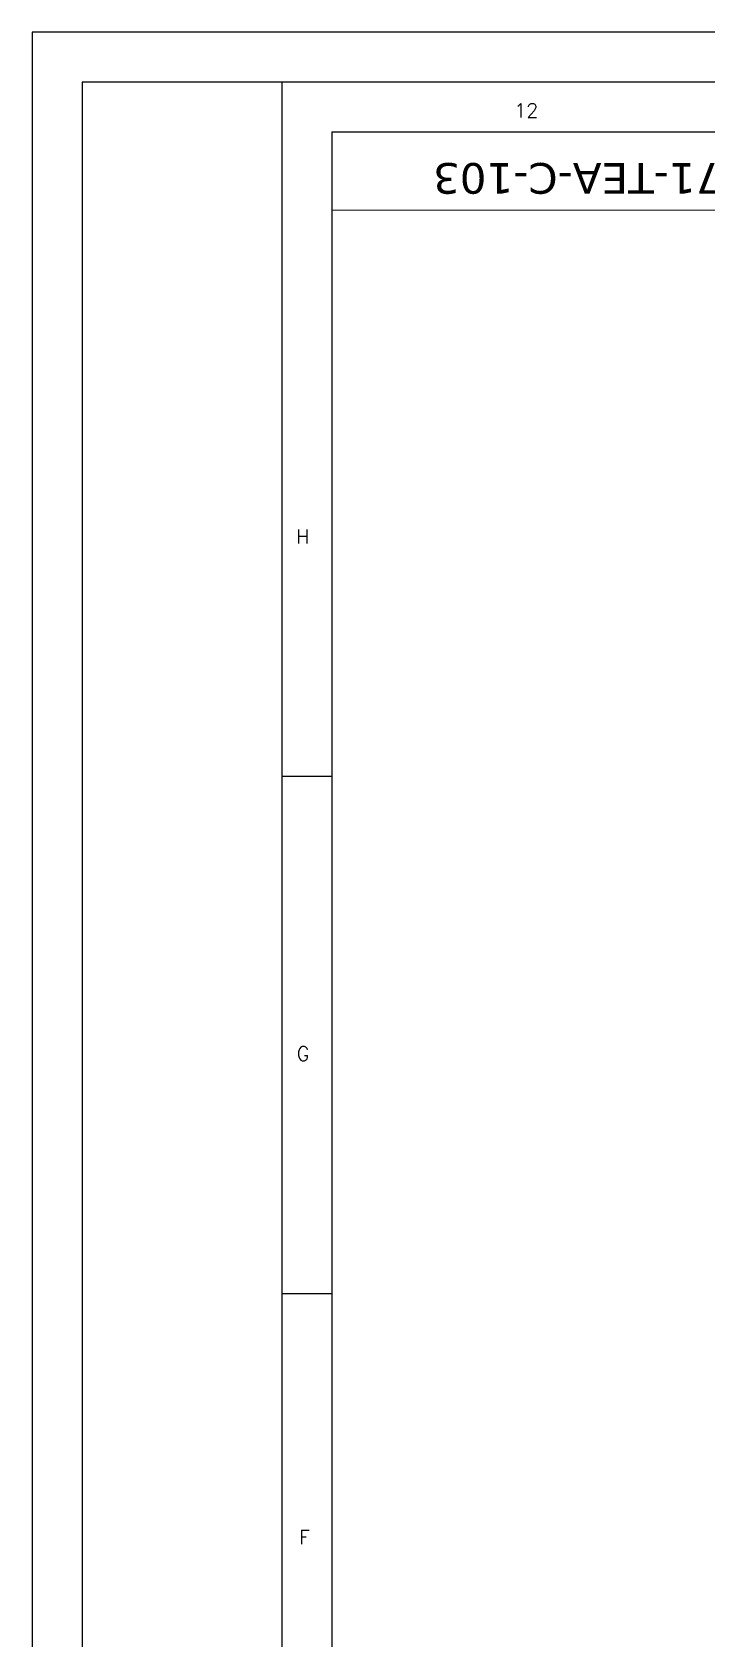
# Model space of a CAD drawing. Header units: millimetres. Extents: x -3092155 to 4513934, y -12317808 to 1850003.
# Drawn here: x -484173 to -465069, y -5530008 to -5484519 of the extents above; entities that cross this region are included whole.
import ezdxf
from ezdxf.enums import TextEntityAlignment as Align

# ---------------------------------------------------------------- set-up
doc = ezdxf.new("R2010")
doc.units = ezdxf.units.MM
doc.header["$LTSCALE"] = 2
doc.header["$MEASUREMENT"] = 0
doc.linetypes.add('HIDDEN', pattern=[0.375, 0.25, -0.125])
doc.layers.add('formate', color=7, linetype='Continuous')
doc.layers.add('PROJ', color=251, linetype='HIDDEN', lineweight=5)
doc.styles.add('5555', font='romans.shx', dxfattribs={"height": 125})
doc.styles.add('TE4MM', font='romant.shx')

# ---------------------------------------------------------------- blocks, each defined once
blk = doc.blocks.new('sdfs')
at = {"layer": 'formate', "color": 0}
for p, q in [((-2862742, -7666596), (-2862742, -7758881)), ((-2732082, -7666596), (-2862742, -7666596)), ((-2861643, -7667695), (-2861643, -7757783)), ((-2733180, -7667695), (-2861643, -7667695)), ((-2857250, -7667695), (-2857250, -7757783)), ((-2856152, -7668793), (-2856152, -7756684)), ((-2734278, -7668793), (-2856152, -7668793)), ((-2857250, -7682961), (-2856152, -7682961)), ((-2857250, -7694340), (-2856152, -7694340))]:
    blk.add_line(p, q, dxfattribs=at)
at = {"layer": 'formate', "color": 0, "style": '5555'}
for s, height, p in [('12', 310.7, (-2851874, -7668476)), ('H', 311, (-2856790, -7677845)), ('G', 311, (-2856782, -7689218)), ('F', 311, (-2856753, -7699850))]:
    blk.add_text(s, height=height, dxfattribs=at).set_placement(p, align=Align.CENTER)
blk = doc.blocks.new('ejj')
at = {"layer": 'formate', "lineweight": 18}
blk.add_lwpolyline([(187245, -5551985), (203270, -5551985), (203270, -5554202), (187245, -5554202)], close=True, dxfattribs=at)
at = {"layer": 'formate', "xscale": 1.287321868643671, "yscale": 1.287321868131411, "zscale": 1.287321868654578}
blk.add_blockref('sdfs', (3864032, 4320219), dxfattribs=at)
at = {"lineweight": 18, "insert": (202515, -5553732), "char_height": 866.8, "attachment_point": 1, "rotation": 180, "style": 'TE4MM'}
blk.add_mtext('{\\fVerdana|b0|i0|c0|p34;0014-571-TEA-C-103 }', dxfattribs=at)

msp = doc.modelspace()

# ---------------------------------------------------------------- block references
at = {"layer": 'PROJ'}
msp.add_blockref('ejj', (-662935.4, 64638.9), dxfattribs=at)

doc.saveas('drawing.dxf')
